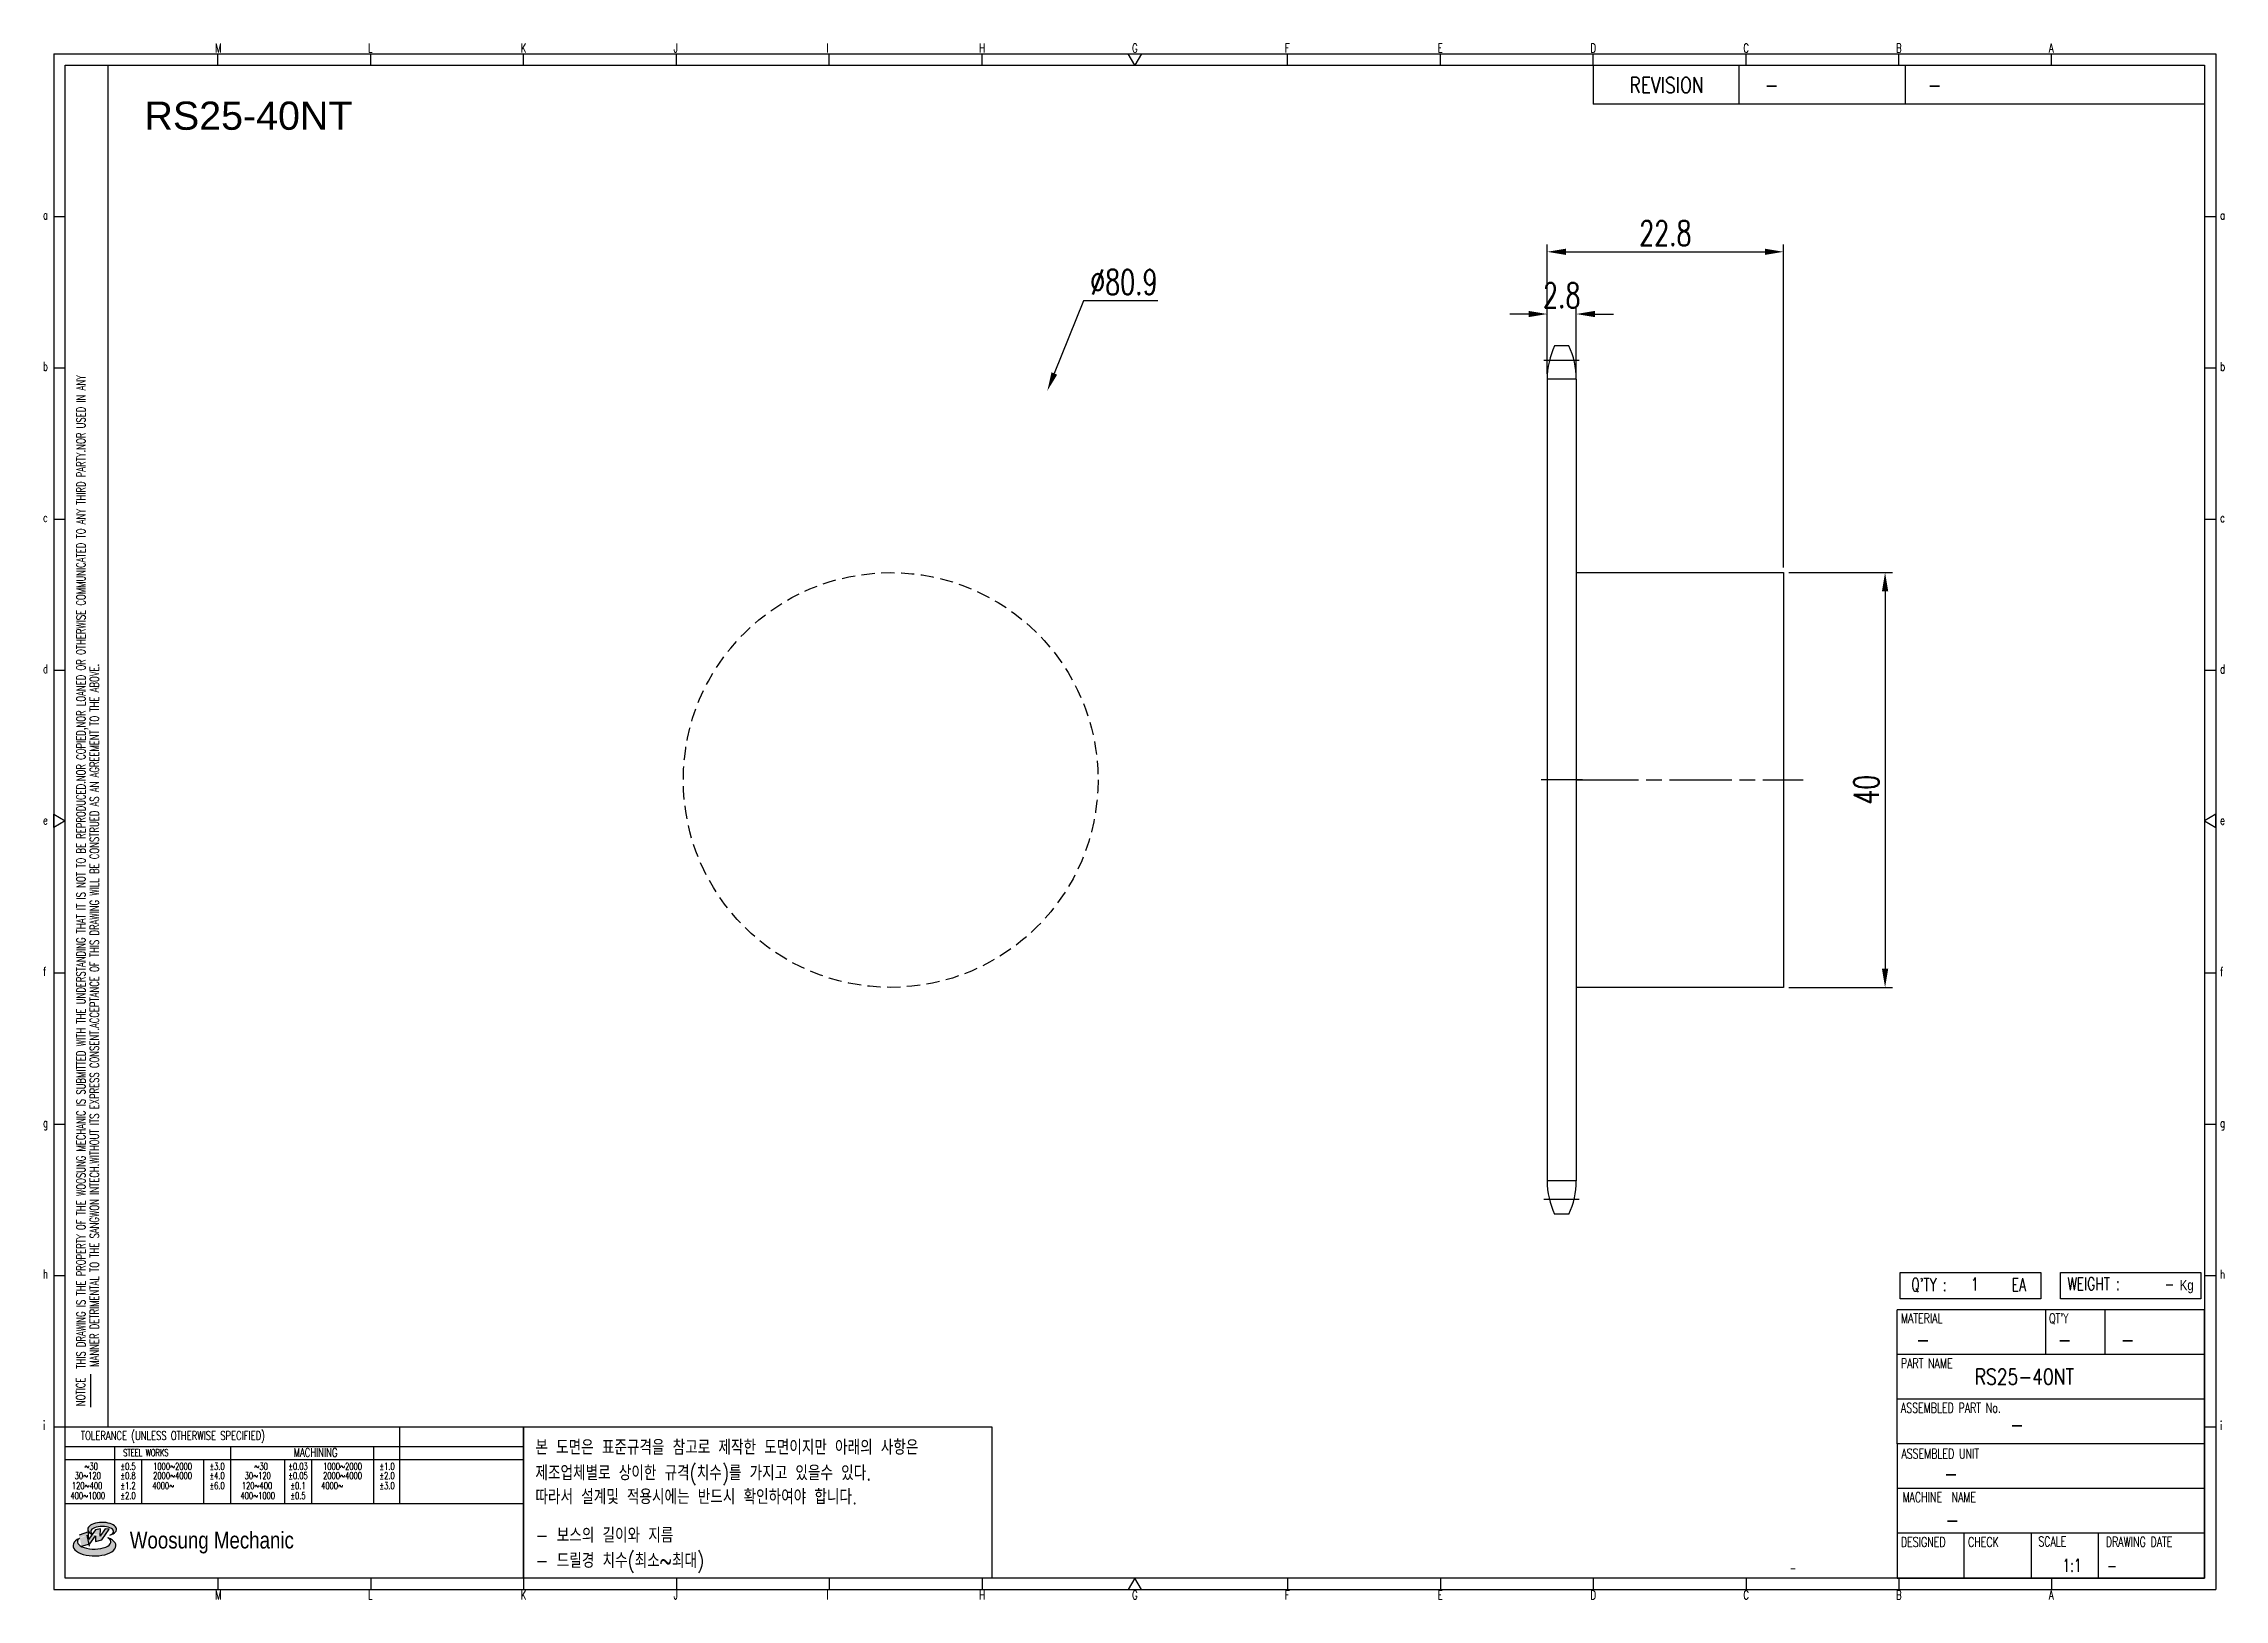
# Model space of a CAD drawing. Header units: millimetres. Extents: x -68009 to -67799, y 1640 to 1790.
import ezdxf
from ezdxf.enums import TextEntityAlignment as Align

# ---------------------------------------------------------------- set-up
doc = ezdxf.new("R2010")
doc.units = ezdxf.units.MM
for name, pattern in [('AM_ISO02W050', [7.5, 6, -1.5]), ('AM_ISO02W050x2', [3.75, 3, -0.75]), ('AM_ISO08W050', [18, 12, -1.5, 3, -1.5]), ('AM_ISO08W050x2', [9, 6, -0.75, 1.5, -0.75]), ('HIDDEN', [9.525, 6.35, -3.175])]:
    doc.linetypes.add(name, pattern=pattern)
for name, color, linetype, lineweight in [('AM_3N', 6, 'AM_ISO02W050', 25), ('AM_7', 4, 'AM_ISO08W050', 25), ('AM_7N', 4, 'AM_ISO08W050', 25)]:
    doc.layers.add(name, color=color, linetype=linetype, lineweight=lineweight)
for name, color, linetype in [('S-DIM', 7, 'Continuous'), ('TITLE', 7, 'Continuous'), ('도면레이아웃', 7, 'Continuous')]:
    doc.layers.add(name, color=color, linetype=linetype)
doc.styles.add('HAN', font='ROMANS.shx', dxfattribs={"width": 0.7, "bigfont": 'whgtxt.shx'})
doc.styles.add('HKD_ST2', font='romans.shx', dxfattribs={"width": 0.7, "height": 4, "bigfont": '@extfont2.shx'})
doc.styles.add('HSG', font='SIMPLEX.shx', dxfattribs={"width": 0.7, "bigfont": 'HSG.shx'})
doc.styles.add('ROMANS', font='romans.shx', dxfattribs={"width": 0.7, "bigfont": 'whgtxt.shx'})
doc.styles.add('SLDTEXTSTYLE4', font='arial.ttf', dxfattribs={"width": 0.8})
doc.styles.get("Standard").update_dxf_attribs({"font": 'arial.ttf'})
doc.dimstyles.new('APP3.5', dxfattribs={"dimtxt": 2.4, "dimasz": 1.8, "dimexe": 0.7, "dimexo": 0.5, "dimgap": 0.6, "dimtad": 1, "dimtoh": 1, "dimdec": 1, "dimrnd": 0.01, "dimzin": 9, "dimdsep": 46, "dimtxsty": 'HSG', "dimcen": 0, "dimclrd": 1, "dimclre": 1, "dimclrt": 256, "dimazin": 2, "dimtp": 1, "dimtm": 1, "dimtfac": 0.5, "dimtdec": 1, "dimtofl": 0, "dimtmove": 0, "dimatfit": 3, "dimfxl": 0, "dimtvp": 1, "dimtolj": 2, "dimlwd": -1, "dimlwe": -1, "dimarcsym": 0})

# ---------------------------------------------------------------- blocks, each defined once
blk = doc.blocks.new('e567sfgjss')
for p, q in [((-66937.69, 488.79), (-66917.69, 488.79)), ((-66917.69, 488.79), (-66917.69, 448.79)), ((-66917.69, 448.79), (-66937.69, 448.79))]:
    blk.add_line(p, q)
at = {"layer": 'AM_7N', "linetype": 'AM_ISO08W050x2'}
blk.add_line((-66937.69, 468.79), (-66915.79, 468.79), dxfattribs=at)
blk = doc.blocks.new('SUYWSHJH')
at = {"layer": '도면레이아웃'}
h = blk.add_hatch(color=10, dxfattribs=at)
h.paths.add_polyline_path([(1.544, 35.177), (1.554, 34.966), (1.779, 35.034), (2.054, 35.422), (1.908, 35.446), (1.728, 35.167), (1.741, 35.439), (1.547, 35.405), (1.292, 35.041), (1.295, 35.33), (0.943, 35.208), (1.03, 34.8), (1.336, 34.885)])
edge = h.paths.add_edge_path()
edge.add_ellipse((1.795, 35.421), major_axis=(-0.53, 0), ratio=0.487785, start_angle=122.36065, end_angle=403.39574)
edge.add_line((1.411, 35.244), (1.419, 35.261))
edge.add_ellipse((1.798, 35.344), major_axis=(-0.423, 0), ratio=0.444396, start_angle=131.58977, end_angle=386.19408, ccw=False)
edge = h.paths.add_edge_path()
edge.add_ellipse((1.512, 34.815), major_axis=(-0.793, 0), ratio=0.480113, start_angle=314.67633, end_angle=590.85213)
edge.add_ellipse((1.501, 34.958), major_axis=(-0.62, 0), ratio=0.43311, start_angle=331.7024, end_angle=574.42495, ccw=False)
for p, q in [((0, 90.118), (80.15, 90.118)), ((0, 90.118), (0, 33.191)), ((6.089, 89.693), (6.089, 90.118)), ((11.753, 89.693), (11.753, 90.118)), ((17.418, 89.693), (17.418, 90.118)), ((23.082, 89.693), (23.082, 90.118)), ((28.746, 89.693), (28.746, 90.118)), ((34.411, 89.693), (34.411, 90.118)), ((45.739, 89.693), (45.739, 90.118)), ((51.404, 89.693), (51.404, 90.118)), ((57.068, 89.693), (57.068, 90.118)), ((62.732, 89.693), (62.732, 90.118)), ((68.397, 89.693), (68.397, 90.118)), ((74.061, 89.693), (74.061, 90.118)), ((80.15, 90.118), (80.15, 33.191)), ((0, 84.085), (0.425, 84.085)), ((79.725, 84.085), (80.15, 84.085)), ((0, 78.478), (0.425, 78.478)), ((79.725, 78.478), (80.15, 78.478)), ((0, 72.87), (0.425, 72.87)), ((79.725, 72.87), (80.15, 72.87)), ((0, 67.262), (0.425, 67.262)), ((79.725, 67.262), (80.15, 67.262)), ((0, 56.047), (0.425, 56.047)), ((79.725, 56.047), (80.15, 56.047)), ((0, 50.439), (0.425, 50.439)), ((79.725, 50.439), (80.15, 50.439)), ((0, 44.832), (0.425, 44.832)), ((79.725, 44.832), (80.15, 44.832)), ((1.377, 39.947), (1.377, 41.174)), ((0, 39.224), (0.425, 39.224)), ((79.725, 39.224), (80.15, 39.224)), ((0, 33.191), (80.15, 33.191)), ((6.089, 33.616), (6.089, 33.191)), ((11.753, 33.616), (11.753, 33.191)), ((17.418, 33.616), (17.418, 33.191)), ((23.082, 33.616), (23.082, 33.191)), ((28.746, 33.616), (28.746, 33.191)), ((34.411, 33.616), (34.411, 33.191)), ((45.739, 33.616), (45.739, 33.191)), ((51.404, 33.616), (51.404, 33.191)), ((57.068, 33.616), (57.068, 33.191)), ((62.732, 33.616), (62.732, 33.191)), ((68.397, 33.616), (68.397, 33.191)), ((74.061, 33.616), (74.061, 33.191))]:
    blk.add_line(p, q)
at = {"color": 2}
for p, q in [((2.017, 39.224), (2.017, 89.693)), ((0.425, 39.224), (17.418, 39.224)), ((12.816, 39.224), (12.816, 36.382)), ((17.418, 33.616), (17.418, 39.224)), ((0.425, 38.487), (17.418, 38.487)), ((0.425, 38.012), (17.418, 38.012)), ((2.257, 38.487), (2.257, 36.382)), ((3.257, 38.012), (3.257, 36.382)), ((5.557, 38.012), (5.557, 36.382)), ((6.557, 38.5), (6.557, 36.382)), ((8.557, 38.012), (8.557, 36.382)), ((9.557, 38.026), (9.557, 36.382)), ((11.857, 38.487), (11.857, 36.382)), ((0.425, 36.382), (17.418, 36.382))]:
    blk.add_line(p, q, dxfattribs=at)
at = {"color": 6, "ltscale": 0.5}
for p, q in [((57.068, 89.693), (57.068, 88.246)), ((62.47, 89.693), (62.47, 88.246)), ((68.635, 89.693), (68.635, 88.246)), ((79.725, 88.246), (57.068, 88.246)), ((68.336, 38.59), (68.336, 43.563)), ((79.725, 43.563), (68.336, 43.563)), ((73.827, 43.563), (73.827, 41.905)), ((76.037, 43.563), (76.037, 41.905)), ((79.725, 38.59), (79.725, 43.563)), ((79.725, 41.905), (68.336, 41.905)), ((79.725, 40.248), (68.336, 40.248)), ((68.336, 38.59), (68.336, 33.616)), ((79.725, 38.59), (68.336, 38.59)), ((79.725, 33.616), (79.725, 38.59)), ((79.725, 36.932), (68.336, 36.932)), ((79.725, 35.274), (68.336, 35.274)), ((70.822, 33.616), (70.822, 35.274)), ((73.309, 33.616), (73.309, 35.274)), ((75.796, 33.616), (75.796, 35.274)), ((68.336, 33.616), (79.725, 33.616))]:
    blk.add_line(p, q, dxfattribs=at)
for points in [[(40.075, 89.693), (39.83, 90.118), (40.32, 90.118)], [(0.425, 89.693), (79.725, 89.693), (79.725, 33.616), (0.425, 33.616)], [(0.425, 61.679), (0, 61.433), (0, 61.924)], [(79.725, 61.679), (80.15, 61.433), (80.15, 61.924)], [(40.075, 33.616), (39.83, 33.191), (40.32, 33.191)]]:
    blk.add_lwpolyline(points, close=True)
at = {"layer": 'TITLE', "color": 20}
for p, q in [((68.449, 43.961), (68.449, 44.936)), ((68.449, 44.936), (73.654, 44.936)), ((73.654, 44.936), (73.654, 43.961)), ((74.39, 43.961), (74.39, 44.936)), ((74.39, 44.936), (79.595, 44.936)), ((79.595, 44.936), (79.595, 43.961)), ((73.654, 43.961), (68.449, 43.961)), ((79.595, 43.961), (74.39, 43.961))]:
    blk.add_line(p, q, dxfattribs=at)
at = {"layer": '도면레이아웃'}
for p, q in [((1.295, 35.33), (0.943, 35.208)), ((1.03, 34.8), (1.336, 34.885)), ((1.224, 35.208), (1.311, 34.8)), ((1.224, 35.208), (1.224, 35.208)), ((1.547, 35.405), (1.292, 35.041)), ((1.292, 35.041), (1.295, 35.33)), ((1.336, 34.885), (1.544, 35.177)), ((1.419, 35.261), (1.411, 35.244)), ((1.544, 35.177), (1.554, 34.966)), ((1.741, 35.439), (1.547, 35.405)), ((1.554, 34.966), (1.779, 35.034)), ((1.908, 35.446), (1.728, 35.167)), ((1.728, 35.167), (1.741, 35.439)), ((1.779, 35.034), (2.054, 35.422)), ((2.054, 35.422), (1.908, 35.446))]:
    blk.add_line(p, q, dxfattribs=at)
for centre, major_axis, ratio, start_param, end_param in [((1.795, 35.421), (-0.53, 0), 0.487785, 2.135596, 7.040584), ((1.512, 34.815), (-0.793, 0), 0.480113, 5.492138, 10.312315), ((1.501, 34.958), (-0.62, 0), 0.43311, 5.789299, 10.025607), ((1.798, 35.344), (-0.423, 0), 0.444396, 2.296675, 6.740358)]:
    blk.add_ellipse(centre, major_axis=major_axis, ratio=ratio, start_param=start_param, end_param=end_param, dxfattribs=at)
at = {"color": 4, "style": 'HKD_ST2', "width": 0.7}
for s, p in [('M', (5.988, 90.164)), ('L', (11.652, 90.164)), ('K', (17.316, 90.164)), ('J', (22.981, 90.164)), ('I', (28.645, 90.164)), ('H', (34.309, 90.164)), ('G', (39.974, 90.164)), ('F', (45.638, 90.164)), ('E', (51.302, 90.164)), ('D', (56.967, 90.164)), ('C', (62.631, 90.164)), ('B', (68.295, 90.164)), ('A', (73.96, 90.164)), ('a', (-0.395, 83.976)), ('a', (80.305, 83.97)), ('b', (-0.395, 78.368)), ('b', (80.305, 78.362)), ('c', (-0.395, 72.76)), ('c', (80.305, 72.754)), ('d', (-0.395, 67.153)), ('d', (80.305, 67.147)), ('e', (-0.395, 61.545)), ('e', (80.305, 61.539)), ('f', (-0.395, 55.937)), ('f', (80.305, 55.931)), ('g', (-0.395, 50.33)), ('g', (80.305, 50.324)), ('h', (-0.395, 44.722)), ('h', (80.305, 44.716)), ('i', (-0.395, 39.114)), ('i', (80.305, 39.108)), ('M', (5.988, 32.824)), ('L', (11.652, 32.824)), ('K', (17.316, 32.824)), ('J', (22.981, 32.824)), ('I', (28.645, 32.824)), ('H', (34.309, 32.824)), ('G', (39.974, 32.824)), ('F', (45.638, 32.824)), ('E', (51.302, 32.824)), ('D', (56.967, 32.824)), ('C', (62.631, 32.824)), ('B', (68.295, 32.824)), ('A', (73.96, 32.824))]:
    blk.add_text(s, height=0.326, dxfattribs=at).set_placement(p)
for s, height, style, width, p in [('REVISION', 0.5806, 'HAN', 0.8, (58.415, 88.664)), ('-', 0.581, 'HAN', 0.8, (63.426, 88.664)), ('-', 0.581, 'HAN', 0.8, (69.468, 88.664)), ("Q'TY : ", 0.4746, 'HKD_ST2', 0.7, (68.857, 44.253)), ('1', 0.475, 'HKD_ST2', 0.7, (71.071, 44.275)), ('EA', 0.4746, 'HKD_ST2', 0.7, (72.578, 44.253)), ('WEIGHT : ', 0.4746, 'HKD_ST2', 0.7, (74.65, 44.286)), ('-', 0.581, 'HAN', 0.8, (69.029, 42.157)), ('-', 0.581, 'HAN', 0.8, (74.289, 42.157)), ('-', 0.581, 'HAN', 0.8, (76.623, 42.157)), ('-', 0.581, 'HAN', 0.8, (72.515, 39.013)), ('-', 0.581, 'HAN', 0.8, (70.067, 37.189)), ('-', 0.581, 'HAN', 0.8, (70.126, 35.48)), ('1:1', 0.4746, 'HKD_ST2', 0.7, (74.458, 33.848)), ('-', 0.475, 'HKD_ST2', 0.7, (76.112, 33.837))]:
    blk.add_text(s, height=height, dxfattribs=dict(style=style, width=width)).set_placement(p)
at = {"color": 2, "style": 'HKD_ST2', "width": 0.7}
for s, p in [(' THIS DRAWING IS THE PROPERTY OF THE WOOSUNG MECHANIC IS SUBMITTED WITH THE UNDERSTANDING THAT IT IS NOT TO BE REPRODUCED.NOR COPIED,NOR LOANED OR OTHERWISE COMMUNICATED TO ANY THIRD PARTY.NOR USED IN ANY', (1.173, 41.217)), ('MANNER DETRIMENTAL TO THE SANGWON INTECH.WITHOUT ITS EXPRESS CONSENT.ACCEPTANCE OF THIS DRAWING WILL BE CONSTRUED AS AN AGREEMENT TO THE ABOVE.', (1.672, 41.447))]:
    blk.add_text(s, height=0.326266, rotation=90, dxfattribs=at).set_placement(p)
at = {"style": 'HKD_ST2', "width": 0.7}
blk.add_text('-', height=0.475, dxfattribs=at).set_placement((78.613, 44.286), align=Align.RIGHT)
at = {"color": 4, "style": 'HKD_ST2', "width": 0.7}
for s, height, p in [('MATERIAL', 0.3651, (68.474, 43.425)), ("QT'Y", 0.3651, (73.965, 43.425)), ('PART NAME', 0.3651, (68.474, 41.756)), ('ASSEMBLED PART No.', 0.36511, (68.474, 40.109)), ('ASSEMBLED UNIT', 0.36511, (68.49, 38.408)), ('MACHINE  NAME', 0.36511, (68.532, 36.794)), ('DESIGNED', 0.3651, (68.474, 35.136)), ('CHECK', 0.3651, (70.961, 35.136)), ('SCALE', 0.3651, (73.566, 35.153)), ('DRAWING DATE', 0.36511, (76.071, 35.141))]:
    blk.add_text(s, height=height, dxfattribs=at).set_placement(p, align=Align.TOP_LEFT)
at = {"style": 'HKD_ST2', "width": 0.7}
blk.add_text('NOTICE', height=0.3263, rotation=90, dxfattribs=at).set_placement((1.163, 39.988))
for s, height, style, width, p in [('TOLERANCE (UNLESS OTHERWISE SPECIFIED)', 0.32627, 'HKD_ST2', 0.7, (4.417, 38.896)), ('-', 0.326, 'ROMANS', 0.65, (64.469, 33.975))]:
    blk.add_text(s, height=height, dxfattribs=dict(style=style, width=width)).set_placement(p, align=Align.MIDDLE_CENTER)
at = {"color": 4, "style": 'HKD_ST2', "width": 0.7}
for s, height, p in [('STEEL WORKS', 0.26101, (3.416, 38.268)), ('MACHINING', 0.3263, (9.707, 38.27)), ('%%P0.5', 0.261, (2.757, 37.762)), ('%%P0.8', 0.261, (2.757, 37.411)), ('%%P3.0', 0.261, (6.057, 37.762)), ('%%P4.0', 0.261, (6.057, 37.411)), ('%%P0.03', 0.261, (9.057, 37.762)), ('%%P0.05', 0.261, (9.057, 37.411)), ('%%P1.0', 0.261, (12.357, 37.762)), ('%%P2.0', 0.261, (12.357, 37.411)), ('%%P1.2', 0.261, (2.757, 37.045)), ('%%P2.0', 0.261, (2.757, 36.67)), ('%%P6.0', 0.261, (6.057, 37.045)), ('%%P0.1', 0.261, (9.057, 37.045)), ('%%P0.5', 0.261, (9.057, 36.67)), ('%%P3.0', 0.261, (12.357, 37.045))]:
    blk.add_text(s, height=height, dxfattribs=at).set_placement(p, align=Align.MIDDLE)
for s, height, p in [('30%%126120', 0.261, (1.263, 37.411)), ('%%12630', 0.261, (1.389, 37.762)), ('2000%%1264000', 0.26101, (4.407, 37.411)), ('1000%%1262000', 0.26101, (4.407, 37.762)), ('30%%126120', 0.261, (7.563, 37.411)), ('%%12630', 0.261, (7.689, 37.762)), ('2000%%1264000', 0.26101, (10.707, 37.411)), ('1000%%1262000', 0.26101, (10.707, 37.762)), ('400%%1261000', 0.26101, (1.263, 36.67)), ('120%%126400', 0.26101, (1.237, 37.045)), ('4000%%126', 0.261, (4.061, 37.045)), ('400%%1261000', 0.26101, (7.563, 36.67)), ('120%%126400', 0.26101, (7.537, 37.045)), ('4000%%126', 0.261, (10.321, 37.045))]:
    blk.add_text(s, height=height, dxfattribs=at).set_placement(p, align=Align.MIDDLE_CENTER)
at = {"color": 1, "style": 'SLDTEXTSTYLE4', "width": 0.8}
blk.add_text('Woosung Mechanic', height=0.61957, dxfattribs=at).set_placement((2.822, 34.711))
at = {"layer": 'TITLE', "width": 0.8}
blk.add_text('Kg', height=0.3789, dxfattribs=at).set_placement((78.807, 44.286))
blk = doc.blocks.new('*D18')
at = {"layer": 'Defpoints', "color": 0, "transparency": 16777216}
for p in [(-67861.41, 1763.95), (-67864.21, 1757.68), (-67861.41, 1757.68)]:
    blk.add_point(p, dxfattribs=at)
at = {"layer": 'S-DIM', "color": 1, "transparency": 16777216}
for p, q in [((-67866.01, 1763.95), (-67867.81, 1763.95)), ((-67864.21, 1758.18), (-67864.21, 1764.65)), ((-67861.41, 1758.18), (-67861.41, 1764.65)), ((-67859.61, 1763.95), (-67857.81, 1763.95))]:
    blk.add_line(p, q, dxfattribs=at)
for points in [[(-67866.01, 1764.25), (-67866.01, 1763.65), (-67864.21, 1763.95)], [(-67859.61, 1764.25), (-67859.61, 1763.65), (-67861.41, 1763.95)]]:
    blk.add_solid(points, dxfattribs=at)
at = {"layer": 'S-DIM', "transparency": 16777216, "insert": (-67862.81, 1765.75), "char_height": 2.4, "attachment_point": 5, "style": 'HSG'}
blk.add_mtext('\\A2;2.8', dxfattribs=at)
blk = doc.blocks.new('*D19')
at = {"layer": 'Defpoints', "color": 0, "transparency": 16777216}
for p in [(-67841.41, 1769.95), (-67864.21, 1757.68), (-67841.41, 1739.01)]:
    blk.add_point(p, dxfattribs=at)
at = {"layer": 'S-DIM', "color": 1, "transparency": 16777216}
for p, q in [((-67864.21, 1758.18), (-67864.21, 1770.65)), ((-67862.41, 1769.95), (-67843.21, 1769.95)), ((-67841.41, 1739.51), (-67841.41, 1770.65))]:
    blk.add_line(p, q, dxfattribs=at)
for points in [[(-67862.41, 1770.25), (-67862.41, 1769.65), (-67864.21, 1769.95)], [(-67843.21, 1770.25), (-67843.21, 1769.65), (-67841.41, 1769.95)]]:
    blk.add_solid(points, dxfattribs=at)
at = {"layer": 'S-DIM', "transparency": 16777216, "insert": (-67852.81, 1771.75), "char_height": 2.4, "attachment_point": 5, "style": 'HSG'}
blk.add_mtext('\\A2;22.8', dxfattribs=at)
blk = doc.blocks.new('*D20')
at = {"layer": 'Defpoints', "color": 0, "transparency": 16777216}
for p in [(-67841.41, 1739.01), (-67841.41, 1699.01), (-67831.62, 1699.01)]:
    blk.add_point(p, dxfattribs=at)
at = {"layer": 'S-DIM', "color": 1, "transparency": 16777216}
for p, q in [((-67840.91, 1739.01), (-67830.92, 1739.01)), ((-67831.62, 1737.21), (-67831.62, 1700.81)), ((-67840.91, 1699.01), (-67830.92, 1699.01))]:
    blk.add_line(p, q, dxfattribs=at)
for points in [[(-67831.92, 1737.21), (-67831.32, 1737.21), (-67831.62, 1739.01)], [(-67831.92, 1700.81), (-67831.32, 1700.81), (-67831.62, 1699.01)]]:
    blk.add_solid(points, dxfattribs=at)
at = {"layer": 'S-DIM', "transparency": 16777216, "insert": (-67833.42, 1718.07), "char_height": 2.4, "attachment_point": 5, "rotation": 90, "style": 'HSG'}
blk.add_mtext('\\A2;40', dxfattribs=at)
blk = doc.blocks.new('*D21')
at = {"layer": 'Defpoints', "color": 0, "transparency": 16777216}
for p in [(-67912.42, 1756.55), (-67942.65, 1681.47)]:
    blk.add_point(p, dxfattribs=at)
at = {"layer": 'S-DIM', "color": 1, "transparency": 16777216}
for p, q in [((-67908.92, 1765.23), (-67911.75, 1758.22)), ((-67901.76, 1765.23), (-67908.92, 1765.23))]:
    blk.add_line(p, q, dxfattribs=at)
blk.add_solid([(-67912.02, 1758.33), (-67911.47, 1758.1), (-67912.42, 1756.55)], dxfattribs=at)
at = {"layer": 'S-DIM', "transparency": 16777216, "insert": (-67905.04, 1767.03), "char_height": 2.4, "attachment_point": 5, "style": 'HSG'}
blk.add_mtext('\\A2;∅80.9', dxfattribs=at)

msp = doc.modelspace()

# ---------------------------------------------------------------- linework, layer by layer
for p, q in [((-67862.11, 1760.88), (-67863.5, 1760.88)), ((-67864.21, 1757.68), (-67864.21, 1680.34)), ((-67861.41, 1757.68), (-67861.41, 1680.34)), ((-67862.11, 1677.14), (-67863.5, 1677.14))]:
    msp.add_line(p, q)
at = {"color": 4}
msp.add_lwpolyline([(-67962.93, 1656.63), (-67917.76, 1656.63), (-67917.76, 1642.04), (-67962.93, 1642.04)], close=True, dxfattribs=at)
at = {"color": 2, "linetype": 'HIDDEN', "ltscale": 0.2}
msp.add_circle((-67927.53, 1719.01), 20, dxfattribs=at)
for centre, start, end in [((-67856.61, 1757.68), 155.0989, 180), ((-67869.01, 1757.68), 0, 24.9011), ((-67856.61, 1680.34), 180, 204.9011), ((-67869.01, 1680.34), 335.0989, 0)]:
    msp.add_arc(centre, 7.6, start, end)
at = {"layer": 'AM_3N', "linetype": 'AM_ISO02W050x2'}
for p, q in [((-67861.41, 1757.68), (-67864.21, 1757.68)), ((-67861.41, 1680.34), (-67864.21, 1680.34))]:
    msp.add_line(p, q, dxfattribs=at)
at = {"layer": 'AM_7', "linetype": 'AM_ISO08W050x2'}
for p, q in [((-67861.13, 1759.48), (-67864.52, 1759.48)), ((-67860.82, 1719.01), (-67864.79, 1719.01)), ((-67861.13, 1678.54), (-67864.52, 1678.54))]:
    msp.add_line(p, q, dxfattribs=at)

# ---------------------------------------------------------------- block references
at = {"xscale": 2.60200512, "yscale": 2.60200512, "zscale": 2.60200512}
msp.add_blockref('SUYWSHJH', (-68008.26, 1554.57), dxfattribs=at)
msp.add_blockref('e567sfgjss', (-923.72, 1250.22))

# ---------------------------------------------------------------- texts
at = {"color": 2}
msp.add_text('RS25-40NT', height=2.719, dxfattribs=at).set_placement((-67999.5, 1781.72))
at = {"style": 'HAN', "width": 0.8}
msp.add_text('RS25-40NT', height=1.511, dxfattribs=at).set_placement((-67822.97, 1660.7))
at = {"color": 4, "style": 'HAN', "width": 0.8}
for s, p in [('본 도면은 표준규격을 참고로 제작한 도면이지만 아래의 사항은', (-67961.8, 1653.93)), ('제조업체별로 상이한 규격(치수)를 가지고 있을수 있다.', (-67961.8, 1651.46)), ('따라서 설계및 적용시에는 반드시 확인하여야 합니다.', (-67961.8, 1649.16)), ('- 보스의 길이와 지름', (-67961.8, 1645.45)), ('- 드릴경 치수(최소~최대)', (-67961.8, 1643.01))]:
    msp.add_text(s, height=1.4294, dxfattribs=at).set_placement(p)

# ---------------------------------------------------------------- dimensions: what is measured, and where the dimension line sits
at = {"layer": 'S-DIM'}
dim = msp.add_linear_dim(base=(-67841.41, 1769.95), p1=(-67864.21, 1757.68), p2=(-67841.41, 1739.01), dimstyle='APP3.5', dxfattribs=at)
dim.commit()
dim.dimension.update_dxf_attribs({"geometry": '*D19', "text_midpoint": (-67852.81, 1771.75)})
dim = msp.add_diameter_dim_2p(p1=(-67942.65, 1681.47), p2=(-67912.42, 1756.55), dimstyle='APP3.5', dxfattribs=at)
dim.commit()
dim.dimension.update_dxf_attribs({"geometry": '*D21', "text_midpoint": (-67905.04, 1765.23), "dimtype": 163})
dim = msp.add_linear_dim(base=(-67861.41, 1763.95), p1=(-67864.21, 1757.68), p2=(-67861.41, 1757.68), dimstyle='APP3.5', dxfattribs=at)
dim.commit()
dim.dimension.update_dxf_attribs({"geometry": '*D18', "text_midpoint": (-67862.81, 1763.95), "dimtype": 160})
dim = msp.add_linear_dim(base=(-67831.62, 1699.01), p1=(-67841.41, 1739.01), p2=(-67841.41, 1699.01), angle=90, dimstyle='APP3.5', dxfattribs=at)
dim.commit()
dim.dimension.update_dxf_attribs({"geometry": '*D20', "text_midpoint": (-67831.62, 1718.07), "dimtype": 160})

doc.saveas('drawing.dxf')
